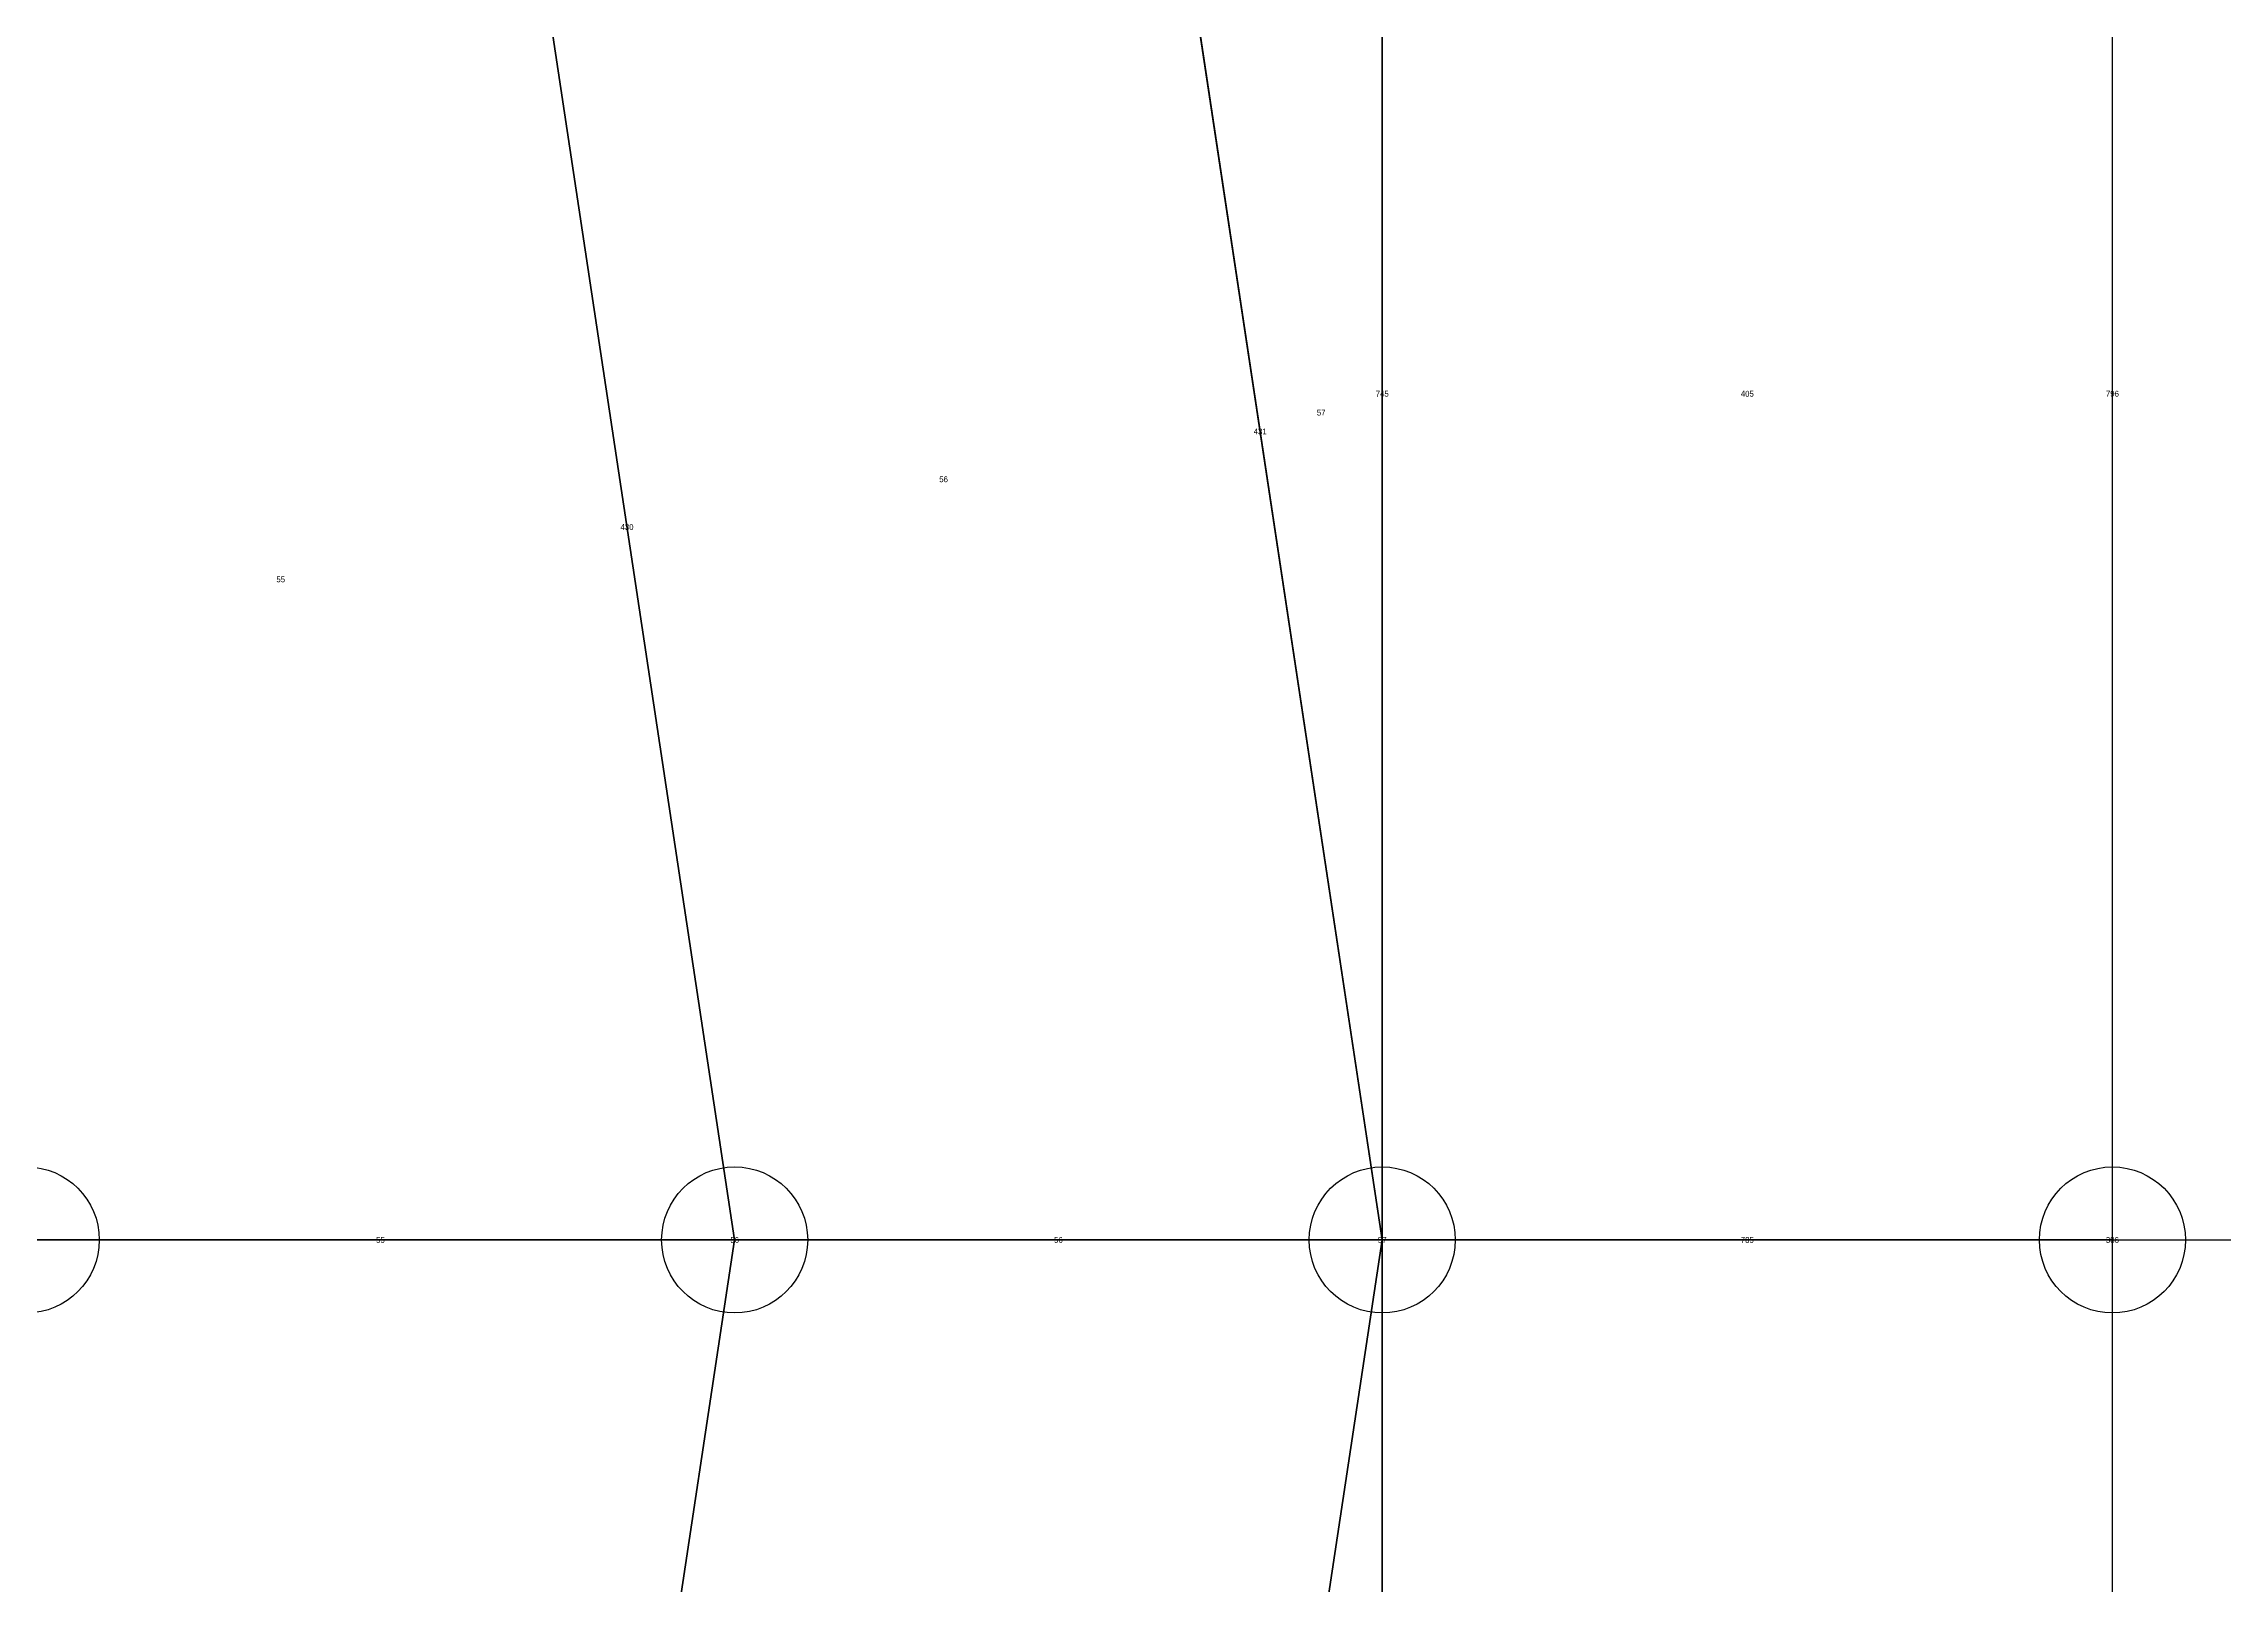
# Model space of a CAD drawing. Extents: x -2.75 to 2.75, y -2.5 to 2.5.
# Drawn here: x 1.417 to 2.163, y -0.118 to 0.41 of the extents above; entities that cross this region are included whole.
import ezdxf
from ezdxf.enums import TextEntityAlignment as Align

# ---------------------------------------------------------------- set-up
doc = ezdxf.new("R2010")
doc.units = 0
doc.header["$MEASUREMENT"] = 0
doc.header["$PDMODE"] = 33
doc.header["$PDSIZE"] = 0.05
for name, color, linetype in [('BRANCHE ESTERNO', 1, 'Continuous'), ('BRANCHE INTERNO', 7, 'Continuous'), ('BRANCHES-Index', 7, 'Continuous'), ('Faces', 7, 'Continuous'), ('Faces-Index', 7, 'Continuous'), ('NODI-Index', 7, 'Continuous'), ('NODO INTRADOSSO INTERNO', 7, 'Continuous')]:
    doc.layers.add(name, color=color, linetype=linetype)

msp = doc.modelspace()

# ---------------------------------------------------------------- linework, layer by layer
at = {"layer": 'BRANCHE ESTERNO'}
for p, q in [((1.875, 0, 1.875), (1.79142, 0.55358, 1.875)), ((1.65328, 0, 2.07314), (1.57958, 0.48812, 2.07314)), ((1.57958, -0.48812, 2.07314), (1.65328, 0, 2.07314)), ((1.79142, -0.55358, 1.875), (1.875, 0, 1.875)), ((2.125, 0, 1.875), (2.725, 0, 2))]:
    msp.add_line(p, q, dxfattribs=at)
at = {"layer": 'BRANCHE INTERNO'}
for p, q in [((1.875, 0, 1.875), (1.875, 0.57941, 1.78323)), ((2.125, 0, 1.875), (2.125, 0.57941, 1.78323)), ((1.41076, 0, 2.24522), (1.65328, 0, 2.07314)), ((1.65328, 0, 2.07314), (1.875, 0, 1.875)), ((1.875, -0.57941, 1.78323), (1.875, 0, 1.875)), ((1.875, 0, 1.875), (2.125, 0, 1.875)), ((2.125, -0.57941, 1.78323), (2.125, 0, 1.875))]:
    msp.add_line(p, q, dxfattribs=at)
at = {"layer": 'Faces'}
for points in [[(1.875, 0, 1.875), (1.79142, 0.55358, 1.875), (1.875, 0.57941, 1.78323), (1.875, 0, 1.875)], [(1.875, 0, 1.875), (2.125, 0, 1.875), (2.125, 0.57941, 1.78323), (1.875, 0.57941, 1.78323)], [(1.65328, 0, 2.07314), (1.57958, 0.48812, 2.07314), (1.79142, 0.55358, 1.875), (1.875, 0, 1.875)], [(1.41076, 0, 2.24522), (1.34787, 0.41652, 2.24522), (1.57958, 0.48812, 2.07314), (1.65328, 0, 2.07314)], [(1.34787, -0.41652, 2.24522), (1.41076, 0, 2.24522), (1.65328, 0, 2.07314), (1.57958, -0.48812, 2.07314)], [(1.57958, -0.48812, 2.07314), (1.65328, 0, 2.07314), (1.875, 0, 1.875), (1.79142, -0.55358, 1.875)], [(1.79142, -0.55358, 1.875), (1.875, 0, 1.875), (1.875, 0, 1.875), (1.875, -0.57941, 1.78323)], [(1.875, -0.57941, 1.78323), (2.125, -0.57941, 1.78323), (2.125, 0, 1.875), (1.875, 0, 1.875)]]:
    msp.add_3dface(points, dxfattribs=at)
at = {"layer": 'NODO INTRADOSSO INTERNO'}
for p in [(1.41076, 0, 2.24522), (1.65328, 0, 2.07314), (1.875, 0, 1.875), (2.125, 0, 1.875)]:
    msp.add_point(p, dxfattribs=at)

# ---------------------------------------------------------------- texts
at = {"layer": 'BRANCHES-Index'}
for s, p in [('745', (1.875, 0.2897, 1.82912)), ('796', (2.125, 0.2897, 1.82912)), ('431', (1.83321, 0.27679, 1.875)), ('430', (1.61643, 0.24406, 2.07314)), ('55', (1.53202, 0, 2.15918)), ('56', (1.76414, 0, 1.97407)), ('785', (2, 0, 1.875))]:
    msp.add_text(s, height=0.002, dxfattribs=at).set_placement(p, align=Align.MIDDLE_CENTER)
at = {"layer": 'Faces-Index'}
for s, p in [('57', (1.8541, 0.28325, 1.85206)), ('405', (2, 0.2897, 1.82912)), ('56', (1.72482, 0.26042, 1.97407)), ('55', (1.49787, 0.22616, 2.15918))]:
    msp.add_text(s, height=0.002, dxfattribs=at).set_placement(p, align=Align.MIDDLE_CENTER)
at = {"layer": 'NODI-Index'}
for s, p in [('56', (1.65328, 0, 2.07314)), ('57', (1.875, 0, 1.875)), ('386', (2.125, 0, 1.875))]:
    msp.add_text(s, height=0.002, dxfattribs=at).set_placement(p, align=Align.MIDDLE_CENTER)

doc.saveas('drawing.dxf')
